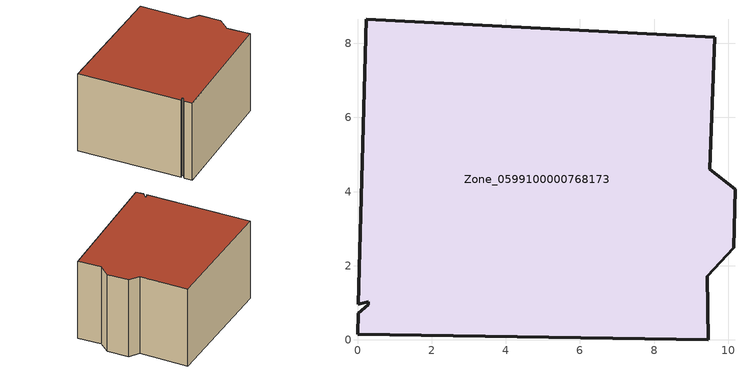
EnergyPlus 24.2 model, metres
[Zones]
Zone_0599100000768173
 floor ground (C_G): 0,0.15 0.02,0.71 0.29,0.94 0.29,1.02 0.02,0.96 0.23,8.65 9.64,8.16 9.5,4.6 10.19,4.07 10.14,2.49 9.44,1.72 9.46,0 z0
 wall outside (C_F): 9.5,4.6 9.64,8.16 0.23,8.65 0.02,0.96 0.29,1.02 0.29,0.94 0.02,0.71 0,0.15 9.46,0 9.44,1.72 10.14,2.49 10.19,4.07 9.5,4.6 z0:6.16
 roof outside (C_R): 0.02,0.71 0,0.15 9.46,0 9.44,1.72 10.14,2.49 10.19,4.07 9.5,4.6 9.64,8.16 0.23,8.65 0.02,0.96 0.29,1.02 0.29,0.94 z6.16
[BUILDING]
Pand.0599100000768173: North Axis=0; Terrain=City; Loads Convergence Tolerance Value=0.04; Temperature Convergence Tolerance Value=0.4; Solar Distribution=FullExterior; Maximum Number of Warmup Days=25; Minimum Number of Warmup Days=1
[Site:Location]
Rotterdam.The.Hague.AP_ZH_NLD Design_Conditions: Latitude=51.96; Longitude=4.45; Time Zone=1; Elevation=-4.5
[SITE:GROUNDTEMPERATURE:BUILDINGSURFACE]
18, 18, 18, 18, 18, 18, 18, 18, 18, 18, 18, 18
[MATERIAL] Thermal Absorptance=0.9; Solar Absorptance=0.7; Visible Absorptance=0.7
Name | Roughness | Thickness | Conductivity | Density | Specific Heat
G.TI.1946 | MediumSmooth | 0.15 | 1 | 540 | 1210
F.TI.1946 | Rough | 0.3 | 0.857143 | 1920 | 840
R.TI.1946 | MediumRough | 0.2 | 0.1 | 1500 | 1000
[CONSTRUCTION]
C_G: G.TI.1946
C_F: F.TI.1946
C_R: R.TI.1946
[ZONE]
Zone_0599100000768173: Type=1; Multiplier=1; Ceiling Height=Autocalculate; Volume=Autocalculate; Floor Area=autocalculate; Part of Total Floor Area=Yes
[ZONEINFILTRATION:DESIGNFLOWRATE]
Infil_Zone_0599100000768173: Zone or ZoneList or Space or SpaceList=Zone_0599100000768173; Schedule=AlwaysOn; Design Flow Rate Calculation Method=Flow/Area; Flow Rate per Floor Area=0.003; Constant Term Coefficient=1; Temperature Term Coefficient=0; Velocity Term Coefficient=0; Velocity Squared Term Coefficient=0
[HVACTEMPLATE:ZONE:IDEALLOADSAIRSYSTEM]
Zone_0599100000768173: Maximum Heating Supply Air Temperature=50; Minimum Cooling Supply Air Temperature=13; Maximum Heating Supply Air Humidity Ratio=0.0156; Minimum Cooling Supply Air Humidity Ratio=0.0077; Heating Limit=NoLimit; Cooling Limit=NoLimit; Dehumidification Control Type=ConstantSensibleHeatRatio; Cooling Sensible Heat Ratio=0.7; Dehumidification Setpoint=60; Humidification Control Type=None; Humidification Setpoint=30; Outdoor Air Method=None; Outdoor Air Flow Rate per Person=0.00944; Outdoor Air Flow Rate per Zone Floor Area=0; Outdoor Air Flow Rate per Zone=0; Demand Controlled Ventilation Type=None; Outdoor Air Economizer Type=NoEconomizer; Heat Recovery Type=None; Sensible Heat Recovery Effectiveness=0.7; Latent Heat Recovery Effectiveness=0.65
[ZONECONTROL:THERMOSTAT]
ThermostatControl_Zone_0599100000768173: Zone or ZoneList=Zone_0599100000768173; Control Type Schedule=DualSetpointControlType; Control 1=Thermostat_Zone_0599100000768173; Temperature Difference Between Cutout And Setpoint=0
[THERMOSTATSETPOINT:DUALSETPOINT]
Thermostat_Zone_0599100000768173: Heating Setpoint Temperature Schedule=HeatingSetpoint_Zone_0599100000768173; Cooling Setpoint Temperature Schedule=CoolingSetpoint_Zone_0599100000768173
[SCHEDULE:COMPACT]
HeatingSetpoint_Zone_0599100000768173: Through: 12/31, For: AllDays, Until: 24:00, 21
CoolingSetpoint_Zone_0599100000768173: Through: 12/31, For: AllDays, Until: 24:00, 24
DualSetpointControlType: Through: 12/31, For: AllDays, Until: 24:00, 4
AlwaysOn: Through: 12/31, For: AllDays, Until: 24:00, 1
